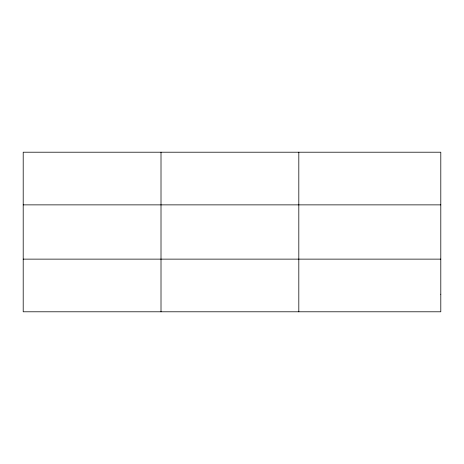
<?xml version="1.0" encoding="UTF-8"?>
<svg xmlns="http://www.w3.org/2000/svg" width="464" height="464" viewBox="0 0 464 464"><rect width="100%" height="100%" fill="white"/><g stroke="black" fill="none" stroke-linecap="round" stroke-linejoin="round"><path stroke-width="0.7" d="M161.008 311.791L161.008 152.209M298.816 311.791L298.816 152.209M23.2 204.868L440.8 204.868M23.2 259.132L440.8 259.132M440.8 294.24L440.8 311.791L23.2 311.791L23.2 152.209L440.8 152.209L440.8 294.24"/></g></svg>
